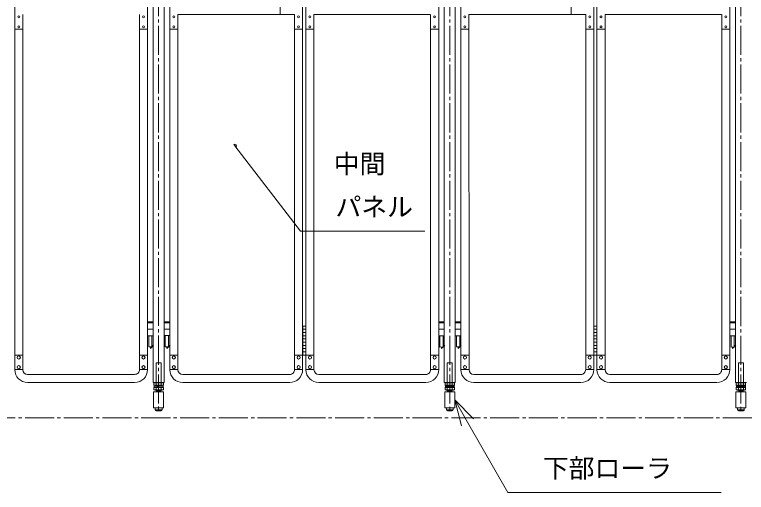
# Model space of a CAD drawing. Units: millimetres, scale not verified. Extents: x -3731 to 3731, y -5269 to 5269.
# Drawn here: x -1588 to 678, y -5269 to -3788 of the extents above; entities that cross this region are included whole.
import ezdxf
from ezdxf.enums import TextEntityAlignment as Align

# ---------------------------------------------------------------- set-up
doc = ezdxf.new("R2010")
doc.units = ezdxf.units.MM
doc.header["$LTSCALE"] = 10
doc.linetypes.add('CHAIN2', pattern=[12, 9, -1, 1, -1])
for name, color, linetype, lineweight in [('0-2_05 寸法', 7, 'Continuous', 18), ('0-3_10 当社外形線', 3, 'Continuous', 18), ('0-4_12 当社中心線', 3, 'CHAIN2', 18), ('0-6_11 当社細線', 3, 'Continuous', 18), ('0-7_22 躯体・土木、中心線', 1, 'CHAIN2', 18)]:
    doc.layers.add(name, color=color, linetype=linetype, lineweight=lineweight)
doc.styles.add('ＭＳ ゴシック', font='')
doc.styles.get('ＭＳ ゴシック').set_extended_font_data('MS Gothic')

msp = doc.modelspace()

# ---------------------------------------------------------------- linework, layer by layer
at = {"layer": '0-2_05 寸法'}
for p, q in [((-909.18, -4190.36), (-903.08, -4198.28)), ((-224.9, -4982.03), (-185.09, -5051.42))]:
    msp.add_line(p, q, dxfattribs=at)
for points in [[(-906.13, -4194.32), (-702.38, -4458.79), (-317.93, -4458.79)], [(-203.68, -5062.09), (-224.9, -4982.03), (-166.49, -5040.75)], [(-185.09, -5051.42), (-60.48, -5268.6), (599.61, -5268.6)]]:
    msp.add_lwpolyline(points, dxfattribs=at)
msp.add_arc((-906.13, -4194.32), 5, 307.61132, 127.61132, dxfattribs=at)
at = {"layer": '0-3_10 当社外形線'}
for p, q in [((-1158.7, -4927.91), (-1158.83, -2708)), ((-1124.7, -4927.91), (-1124.83, -2708)), ((-257.4, -4927.96), (-257.53, -2708.05)), ((-223.4, -4927.96), (-223.53, -2708.05)), ((643.9, -4927.96), (643.77, -2708.05)), ((-1587.36, -3128.04), (-1587.26, -4888.54)), ((-1176, -4888.07), (-1176.1, -3127.63)), ((-1107.19, -4551.15), (-1107.28, -3128.09)), ((-695.96, -4888.15), (-696.06, -3127.83)), ((-686.06, -3128.09), (-685.96, -4888.58)), ((-274.7, -4888.11), (-274.8, -3127.68)), ((-205.89, -4551.15), (-205.98, -3128.09)), ((205.34, -4888.15), (205.24, -3127.83)), ((215.24, -3128.09), (215.34, -4888.58)), ((626.6, -4888.11), (626.5, -3127.68)), ((-766.02, -3788.14), (-766.03, -3763.14)), ((135.28, -3788.14), (135.27, -3763.14)), ((-1562.32, -3788.09), (-1562.26, -4888.36)), ((-1201, -4888.07), (-1201.07, -3788.07)), ((-721.02, -3788.14), (-1082.24, -3788.16)), ((-1082.17, -4888.42), (-1082.24, -3788.16)), ((-720.96, -4888.15), (-721.02, -3788.14)), ((-300.85, -3788.12), (-661.02, -3788.14)), ((-661.02, -3788.14), (-660.96, -4888.4)), ((-299.7, -4888.11), (-299.77, -3788.12)), ((180.28, -3788.14), (-180.94, -3788.16)), ((-180.87, -4888.42), (-180.94, -3788.16)), ((180.34, -4888.15), (180.28, -3788.14)), ((600.45, -3788.12), (240.28, -3788.14)), ((240.28, -3788.14), (240.34, -4888.4)), ((601.6, -4888.11), (601.53, -3788.12)), ((-1562.32, -3833.09), (-1587.32, -3833.09)), ((-1176.07, -3833.07), (-1201.07, -3833.07)), ((-1082.23, -3833.13), (-1107.23, -3833.13)), ((-696.02, -3833.14), (-721.02, -3833.14)), ((-661.02, -3833.14), (-686.02, -3833.14)), ((-274.77, -3833.12), (-299.77, -3833.12)), ((-180.93, -3833.13), (-205.93, -3833.13)), ((205.28, -3833.14), (180.28, -3833.14)), ((240.28, -3833.14), (215.28, -3833.14)), ((626.53, -3833.12), (601.53, -3833.12)), ((-1107.17, -4888.14), (-1107.19, -4551.15)), ((-205.87, -4888.14), (-205.89, -4551.15)), ((-1158.72, -4743.06), (-1176.01, -4743.06)), ((-1175.26, -4743.06), (-1175.26, -4740.06)), ((-1159.46, -4740.06), (-1175.26, -4740.06)), ((-1159.46, -4743.06), (-1159.46, -4740.06)), ((-1107.41, -4743), (-1124.71, -4743)), ((-1123.96, -4743), (-1123.96, -4740)), ((-695.46, -4843.13), (-695.47, -4753.13)), ((-686.47, -4753.13), (-695.47, -4753.13)), ((-686.46, -4843.13), (-686.47, -4753.13)), ((-257.42, -4743.1), (-274.71, -4743.11)), ((-258.16, -4740.1), (-273.96, -4740.11)), ((-273.96, -4743.11), (-273.96, -4740.11)), ((-258.16, -4743.1), (-258.16, -4740.1)), ((-206.11, -4743.05), (-223.41, -4743.05)), ((-222.66, -4743.05), (-222.66, -4740.05)), ((205.84, -4843.13), (205.83, -4753.13)), ((214.83, -4753.13), (205.83, -4753.13)), ((214.84, -4843.13), (214.83, -4753.13)), ((643.88, -4743.1), (626.59, -4743.11)), ((643.14, -4740.1), (627.34, -4740.11)), ((627.34, -4743.11), (627.34, -4740.11)), ((643.14, -4743.1), (643.14, -4740.1)), ((-1176.01, -4763.03), (-1176.01, -4783.03)), ((-1176.01, -4763.03), (-1158.71, -4763.03)), ((-1158.71, -4763.03), (-1158.71, -4783.03)), ((-1124.71, -4762.97), (-1107.41, -4762.97)), ((-1124.71, -4762.97), (-1124.71, -4782.97)), ((-1107.41, -4762.97), (-1107.41, -4782.97)), ((-686.47, -4763.13), (-695.47, -4763.13)), ((-686.47, -4773.13), (-695.47, -4773.13)), ((-274.71, -4763.08), (-257.41, -4763.07)), ((-274.71, -4763.08), (-274.71, -4783.08)), ((-257.41, -4763.07), (-257.41, -4783.07)), ((-223.41, -4763.02), (-206.11, -4763.02)), ((-223.41, -4763.02), (-223.41, -4783.02)), ((-206.11, -4763.02), (-206.11, -4783.02)), ((214.83, -4763.13), (205.83, -4763.13)), ((214.83, -4773.13), (205.83, -4773.13)), ((626.59, -4763.08), (643.89, -4763.07)), ((626.59, -4763.08), (626.59, -4783.08)), ((643.89, -4763.07), (643.89, -4783.07)), ((-1176.01, -4783.03), (-1158.71, -4783.03)), ((-1172.36, -4818.06), (-1172.36, -4783.06)), ((-1162.36, -4818.06), (-1162.36, -4783.06)), ((-1124.71, -4782.97), (-1107.41, -4782.97)), ((-1124.71, -4782.97), (-1107.41, -4782.97)), ((-1121.06, -4818), (-1121.06, -4783)), ((-1111.06, -4818), (-1111.06, -4783)), ((-686.46, -4783.13), (-695.46, -4783.13)), ((-686.46, -4793.13), (-695.46, -4793.13)), ((-274.71, -4783.08), (-257.41, -4783.07)), ((-271.06, -4818.11), (-271.06, -4783.11)), ((-261.06, -4818.1), (-261.06, -4783.1)), ((-223.41, -4783.02), (-206.11, -4783.02)), ((-223.41, -4783.02), (-206.11, -4783.02)), ((-219.76, -4818.05), (-219.76, -4783.05)), ((-209.76, -4818.05), (-209.76, -4783.05)), ((214.84, -4783.13), (205.84, -4783.13)), ((214.84, -4793.13), (205.84, -4793.13)), ((626.59, -4783.08), (643.89, -4783.07)), ((630.24, -4818.11), (630.24, -4783.11)), ((640.24, -4818.1), (640.24, -4783.1)), ((-1162.36, -4818.06), (-1172.36, -4818.06)), ((-1157.36, -4813.06), (-1167.36, -4823.06)), ((-1167.36, -4823.06), (-1167.36, -4818.06)), ((-1157.36, -4813.06), (-1162.36, -4813.06)), ((-1111.06, -4818), (-1121.06, -4818)), ((-1106.06, -4813), (-1116.06, -4823)), ((-1116.06, -4823), (-1116.06, -4818)), ((-1106.06, -4813), (-1111.06, -4813)), ((-686.46, -4803.13), (-695.46, -4803.13)), ((-686.46, -4813.13), (-695.46, -4813.13)), ((-686.46, -4823.13), (-695.46, -4823.13)), ((-261.06, -4818.1), (-271.06, -4818.11)), ((-256.06, -4813.1), (-266.06, -4823.1)), ((-266.06, -4823.1), (-266.06, -4818.1)), ((-256.06, -4813.1), (-261.06, -4813.1)), ((-209.76, -4818.05), (-219.76, -4818.05)), ((-204.76, -4813.05), (-214.76, -4823.05)), ((-214.76, -4823.05), (-214.76, -4818.05)), ((-204.76, -4813.05), (-209.76, -4813.05)), ((214.84, -4803.13), (205.84, -4803.13)), ((214.84, -4813.13), (205.84, -4813.13)), ((214.84, -4823.13), (205.84, -4823.13)), ((640.24, -4818.1), (630.24, -4818.11)), ((645.24, -4813.1), (635.24, -4823.1)), ((635.24, -4823.1), (635.24, -4818.1)), ((645.24, -4813.1), (640.24, -4813.1)), ((-1587.26, -4843.07), (-1562.26, -4843.07)), ((-1201.01, -4843.07), (-1176.01, -4843.07)), ((-1107.17, -4843.14), (-1082.17, -4843.14)), ((-720.96, -4843.14), (-695.96, -4843.14)), ((-686.46, -4833.13), (-695.46, -4833.13)), ((-686.46, -4843.13), (-695.46, -4843.13)), ((-686.46, -4843.13), (-695.46, -4843.13)), ((-685.96, -4843.12), (-660.96, -4843.12)), ((-299.71, -4843.11), (-274.71, -4843.11)), ((-205.87, -4843.14), (-180.87, -4843.14)), ((180.34, -4843.14), (205.34, -4843.14)), ((214.84, -4833.13), (205.84, -4833.13)), ((214.84, -4843.13), (205.84, -4843.13)), ((214.84, -4843.13), (205.84, -4843.13)), ((215.34, -4843.12), (240.34, -4843.12)), ((601.59, -4843.11), (626.59, -4843.11)), ((-1149.51, -4927.91), (-1149.51, -4866.98)), ((-1149.51, -4866.98), (-1133.91, -4866.98)), ((-1133.91, -4927.91), (-1133.91, -4866.98)), ((-248.21, -4927.96), (-248.21, -4867.03)), ((-248.21, -4867.03), (-232.61, -4867.03)), ((-232.61, -4927.96), (-232.61, -4867.03)), ((653.09, -4927.96), (653.09, -4867.03)), ((653.09, -4867.03), (668.69, -4867.03)), ((668.69, -4927.96), (668.69, -4867.03)), ((-1587.26, -4888.07), (-1562.26, -4888.07)), ((-1201.01, -4888.07), (-1175.84, -4888.07)), ((-1107.17, -4888.14), (-1082.17, -4888.14)), ((-720.96, -4888.14), (-695.96, -4888.14)), ((-685.96, -4888.12), (-660.96, -4888.12)), ((-299.71, -4888.11), (-274.54, -4888.11)), ((-205.87, -4888.14), (-180.87, -4888.14)), ((180.34, -4888.14), (205.34, -4888.14)), ((215.34, -4888.12), (240.34, -4888.12)), ((601.59, -4888.11), (626.76, -4888.11)), ((-1217.07, -4903.06), (-1547.26, -4903.08)), ((-735.94, -4903.13), (-1067.17, -4903.14)), ((-315.77, -4903.11), (-645.96, -4903.12)), ((165.36, -4903.13), (-165.87, -4903.14)), ((585.53, -4903.11), (255.34, -4903.12)), ((-1216.34, -4928.06), (-1547.26, -4928.08)), ((-1158.7, -4927.91), (-1124.7, -4927.91)), ((-1156.4, -4929.16), (-1127, -4929.16)), ((-1156.4, -4929.16), (-1156.4, -4936.66)), ((-1156.4, -4936.66), (-1127, -4936.66)), ((-1155.46, -4937.88), (-1155.45, -4941.98)), ((-1155.45, -4927.91), (-1127.95, -4927.91)), ((-1152.95, -4937.91), (-1130.45, -4937.91)), ((-1149.51, -4937.88), (-1141.7, -4941.98)), ((-1149.5, -4929.16), (-1149.5, -4936.66)), ((-1133.9, -4929.16), (-1133.9, -4936.66)), ((-1127.96, -4937.88), (-1127.95, -4941.98)), ((-1127, -4929.16), (-1127, -4936.66)), ((-735.94, -4928.13), (-1067.17, -4928.14)), ((-315.04, -4928.11), (-645.96, -4928.12)), ((-257.4, -4927.96), (-223.4, -4927.96)), ((-255.1, -4929.21), (-225.7, -4929.21)), ((-255.1, -4929.21), (-255.1, -4936.71)), ((-255.1, -4936.71), (-225.7, -4936.71)), ((-254.16, -4937.93), (-254.15, -4942.03)), ((-254.15, -4927.96), (-226.65, -4927.96)), ((-251.65, -4937.96), (-229.15, -4937.96)), ((-248.21, -4937.93), (-240.4, -4942.03)), ((-248.2, -4929.21), (-248.2, -4936.71)), ((-232.6, -4929.21), (-232.6, -4936.71)), ((-226.66, -4937.93), (-226.65, -4942.03)), ((-225.7, -4929.21), (-225.7, -4936.71)), ((165.36, -4928.13), (-165.87, -4928.14)), ((586.26, -4928.11), (255.34, -4928.12)), ((643.9, -4927.96), (677.9, -4927.96)), ((646.2, -4929.21), (675.6, -4929.21)), ((646.2, -4929.21), (646.2, -4936.71)), ((646.2, -4936.71), (675.6, -4936.71)), ((647.14, -4937.93), (647.15, -4942.03)), ((647.15, -4927.96), (674.65, -4927.96)), ((649.65, -4937.96), (672.15, -4937.96)), ((653.09, -4937.93), (660.9, -4942.03)), ((653.1, -4929.21), (653.1, -4936.71)), ((668.7, -4929.21), (668.7, -4936.71)), ((674.64, -4937.93), (674.65, -4942.03)), ((675.6, -4929.21), (675.6, -4936.71)), ((-1157.2, -4956.98), (-1126.2, -4956.98)), ((-1157.2, -5006.98), (-1157.2, -4956.98)), ((-1156.4, -4943.23), (-1156.4, -4950.73)), ((-1156.4, -4943.23), (-1127, -4943.23)), ((-1156.4, -4950.73), (-1127, -4950.73)), ((-1155.45, -4941.98), (-1127.95, -4941.98)), ((-1152.95, -4951.98), (-1130.45, -4951.98)), ((-1149.5, -4943.23), (-1149.5, -4950.73)), ((-1148.25, -4951.98), (-1148.25, -4956.98)), ((-1135.15, -4951.98), (-1135.15, -4956.98)), ((-1133.9, -4943.23), (-1133.9, -4950.73)), ((-1127, -4943.23), (-1127, -4950.73)), ((-255.9, -4957.03), (-224.9, -4957.03)), ((-255.9, -5007.03), (-255.9, -4957.03)), ((-255.1, -4943.28), (-255.1, -4950.78)), ((-255.1, -4943.28), (-225.7, -4943.28)), ((-255.1, -4950.78), (-225.7, -4950.78)), ((-254.15, -4942.03), (-226.65, -4942.03)), ((-251.65, -4952.03), (-229.15, -4952.03)), ((-248.2, -4943.28), (-248.2, -4950.78)), ((-246.95, -4952.03), (-246.95, -4957.03)), ((-233.85, -4952.03), (-233.85, -4957.03)), ((-232.6, -4943.28), (-232.6, -4950.78)), ((-225.7, -4943.28), (-225.7, -4950.78)), ((645.4, -4957.03), (676.4, -4957.03)), ((645.4, -5007.03), (645.4, -4957.03)), ((646.2, -4943.28), (646.2, -4950.78)), ((646.2, -4943.28), (675.6, -4943.28)), ((646.2, -4950.78), (675.6, -4950.78)), ((647.15, -4942.03), (674.65, -4942.03)), ((649.65, -4952.03), (672.15, -4952.03)), ((653.1, -4943.28), (653.1, -4950.78)), ((654.35, -4952.03), (654.35, -4957.03)), ((667.45, -4952.03), (667.45, -4957.03)), ((668.7, -4943.28), (668.7, -4950.78)), ((675.6, -4943.28), (675.6, -4950.78)), ((-1152.2, -5012.98), (-1152.2, -5006.98)), ((-1149.2, -5015.98), (-1144.7, -5015.98)), ((-1134.2, -5015.98), (-1144.66, -5015.98)), ((-1141.7, -5012.98), (-1141.7, -5006.98)), ((-250.9, -5013.03), (-250.9, -5007.03)), ((-247.9, -5016.03), (-243.4, -5016.03)), ((-232.9, -5016.03), (-243.36, -5016.03)), ((-240.4, -5013.03), (-240.4, -5007.03)), ((650.4, -5013.03), (650.4, -5007.03)), ((653.4, -5016.03), (657.9, -5016.03)), ((668.4, -5016.03), (657.94, -5016.03)), ((660.9, -5013.03), (660.9, -5007.03))]:
    msp.add_line(p, q, dxfattribs=at)
for points in [[(-1108.16, -4743), (-1108.16, -4740), (-1123.96, -4740)], [(-206.86, -4743.05), (-206.86, -4740.05), (-222.66, -4740.05)], [(-1157.2, -5006.98), (-1126.2, -5006.98), (-1126.2, -4956.98)], [(-255.9, -5007.03), (-224.9, -5007.03), (-224.9, -4957.03)], [(645.4, -5007.03), (676.4, -5007.03), (676.4, -4957.03)], [(-1152.2, -5012.98), (-1131.2, -5012.98), (-1131.2, -5006.98)], [(-250.9, -5013.03), (-229.9, -5013.03), (-229.9, -5007.03)], [(650.4, -5013.03), (671.4, -5013.03), (671.4, -5007.03)]]:
    msp.add_lwpolyline(points, dxfattribs=at)
for centre, radius in [((-1574.82, -3795.09), 3), ((-1188.57, -3795.07), 3), ((-1094.74, -3795.13), 3), ((-708.52, -3795.14), 3), ((-673.52, -3795.14), 3), ((-287.27, -3795.12), 3), ((-193.44, -3795.13), 3), ((192.78, -3795.14), 3), ((227.78, -3795.14), 3), ((614.03, -3795.12), 3), ((-1574.82, -3826.09), 3), ((-1188.57, -3826.07), 3), ((-1094.74, -3826.13), 3), ((-708.52, -3826.14), 3), ((-673.52, -3826.14), 3), ((-287.27, -3826.12), 3), ((-193.44, -3826.13), 3), ((192.78, -3826.14), 3), ((227.78, -3826.14), 3), ((614.03, -3826.12), 3), ((-1574.76, -4850.57), 4.85), ((-1188.51, -4850.57), 4.85), ((-1094.67, -4850.64), 4.85), ((-708.46, -4850.64), 4.85), ((-673.46, -4850.62), 4.85), ((-287.21, -4850.61), 4.85), ((-193.37, -4850.64), 4.85), ((192.84, -4850.64), 4.85), ((227.84, -4850.62), 4.85), ((614.09, -4850.61), 4.85), ((-1574.76, -4880.57), 4.85), ((-1188.51, -4880.57), 4.85), ((-1094.67, -4880.64), 4.85), ((-708.46, -4880.64), 4.85), ((-673.46, -4880.62), 4.85), ((-287.21, -4880.61), 4.85), ((-193.37, -4880.64), 4.85), ((192.84, -4880.64), 4.85), ((227.84, -4880.62), 4.85), ((614.09, -4880.61), 4.85)]:
    msp.add_circle(centre, radius, dxfattribs=at)
for centre, radius, start, end in [((-1547.25, -4888.06), 40.01, 180.67959, 269.98069), ((-1547.25, -4888.06), 15.01, 181.11592, 269.94822), ((-1216.01, -4888.06), 40, 270.00245, 359.99409), ((-1216, -4888.07), 14.99, 269.9602, 0.00475), ((-1067.17, -4888.14), 40.01, 180.67408, 269.9865), ((-1067.16, -4888.14), 15.01, 181.10441, 269.9638), ((-735.94, -4888.15), 39.98, 269.96635, 0.00842), ((-735.94, -4888.15), 14.98, 269.91014, 0.02266), ((-645.95, -4888.11), 40.01, 180.67959, 269.98069), ((-645.95, -4888.11), 15.01, 181.11592, 269.94822), ((-314.7, -4888.11), 14.99, 269.9602, 0.00475), ((-314.71, -4888.11), 40, 270.00245, 359.99409), ((-165.87, -4888.14), 40.01, 180.67408, 269.9865), ((-165.86, -4888.14), 15.01, 181.10441, 269.9638), ((165.36, -4888.15), 39.98, 269.96635, 0.00842), ((165.36, -4888.15), 14.98, 269.91014, 0.02266), ((255.35, -4888.11), 40.01, 180.67959, 269.98069), ((255.35, -4888.11), 15.01, 181.11592, 269.94822), ((586.6, -4888.11), 14.99, 269.9602, 0.00475), ((586.59, -4888.11), 40, 270.00245, 359.99409), ((-1152.95, -4933.3), 5.39, 50.17062, 129.83624), ((-1152.95, -4932.53), 5.39, 230.17062, 309.83624), ((-1141.7, -4952.87), 24.96, 71.79423, 108.21263), ((-1141.7, -4912.95), 24.96, 251.79423, 288.21263), ((-1130.45, -4933.3), 5.39, 50.17062, 129.83624), ((-1130.45, -4932.52), 5.39, 230.17062, 309.83624), ((-251.65, -4933.35), 5.39, 50.17062, 129.83624), ((-251.65, -4932.57), 5.39, 230.17062, 309.83624), ((-240.4, -4952.92), 24.96, 71.79423, 108.21263), ((-240.4, -4913), 24.96, 251.79423, 288.21263), ((-229.15, -4933.34), 5.39, 50.17062, 129.83624), ((-229.15, -4932.57), 5.39, 230.17062, 309.83624), ((649.65, -4933.35), 5.39, 50.17062, 129.83624), ((649.65, -4932.57), 5.39, 230.17062, 309.83624), ((660.9, -4952.92), 24.96, 71.79423, 108.21263), ((660.9, -4913), 24.96, 251.79423, 288.21263), ((672.15, -4933.34), 5.39, 50.17062, 129.83624), ((672.15, -4932.57), 5.39, 230.17062, 309.83624), ((-1152.95, -4947.37), 5.39, 50.17062, 129.83624), ((-1152.95, -4946.6), 5.39, 230.17062, 309.83624), ((-1141.71, -4927.02), 24.96, 251.79423, 288.21263), ((-1141.7, -4966.94), 24.96, 71.79423, 108.21263), ((-1130.45, -4947.37), 5.39, 50.17062, 129.83624), ((-1130.45, -4946.59), 5.39, 230.17062, 309.83624), ((-251.65, -4947.42), 5.39, 50.17062, 129.83624), ((-251.65, -4946.64), 5.39, 230.17062, 309.83624), ((-240.41, -4927.07), 24.96, 251.79423, 288.21263), ((-240.4, -4966.99), 24.96, 71.79423, 108.21263), ((-229.15, -4947.41), 5.39, 50.17062, 129.83624), ((-229.15, -4946.64), 5.39, 230.17062, 309.83624), ((649.65, -4947.42), 5.39, 50.17062, 129.83624), ((649.65, -4946.64), 5.39, 230.17062, 309.83624), ((660.89, -4927.07), 24.96, 251.79423, 288.21263), ((660.9, -4966.99), 24.96, 71.79423, 108.21263), ((672.15, -4947.41), 5.39, 50.17062, 129.83624), ((672.15, -4946.64), 5.39, 230.17062, 309.83624), ((-1149.2, -5012.98), 3, 180.00343, 270.00343), ((-1144.7, -5012.98), 3, 270.00343, 0.00343), ((-1138.7, -5012.98), 3, 180.00343, 270.00343), ((-1134.2, -5012.98), 3, 270.00343, 0.00343), ((-247.9, -5013.03), 3, 180.00343, 270.00343), ((-243.4, -5013.03), 3, 270.00343, 0.00343), ((-237.4, -5013.03), 3, 180.00343, 270.00343), ((-232.9, -5013.03), 3, 270.00343, 0.00343), ((653.4, -5013.03), 3, 180.00343, 270.00343), ((657.9, -5013.03), 3, 270.00343, 0.00343), ((663.9, -5013.03), 3, 180.00343, 270.00343), ((668.4, -5013.03), 3, 270.00343, 0.00343)]:
    msp.add_arc(centre, radius, start, end, dxfattribs=at)
at = {"layer": '0-4_12 当社中心線'}
for p, q in [((-1141.7, -2622.98), (-1141.7, -5015.98)), ((-240.4, -2623.03), (-240.4, -5016.03)), ((660.9, -2623.03), (660.9, -5016.03))]:
    msp.add_line(p, q, dxfattribs=at)
at = {"layer": '0-6_11 当社細線'}
for p, q in [((-1141.7, -4951.98), (-1149.5, -4952.88)), ((-1149.5, -4952.88), (-1148.25, -4952.98)), ((-1149.5, -4954.13), (-1133.9, -4952.88)), ((-1148.25, -4954.23), (-1149.5, -4954.13)), ((-1133.9, -4954.13), (-1149.5, -4955.38)), ((-1149.5, -4955.38), (-1148.25, -4955.48)), ((-1149.5, -4956.63), (-1133.9, -4955.38)), ((-1148.25, -4956.73), (-1149.5, -4956.63)), ((-1133.9, -4956.63), (-1138.27, -4956.98)), ((-1133.9, -4952.88), (-1135.15, -4952.74)), ((-1135.15, -4954.03), (-1133.9, -4954.13)), ((-1133.9, -4955.38), (-1135.15, -4955.28)), ((-1135.15, -4956.53), (-1133.9, -4956.63)), ((-240.4, -4952.03), (-248.2, -4952.93)), ((-248.2, -4952.93), (-246.95, -4953.03)), ((-248.2, -4954.18), (-232.6, -4952.93)), ((-246.95, -4954.28), (-248.2, -4954.18)), ((-232.6, -4954.18), (-248.2, -4955.43)), ((-248.2, -4955.43), (-246.95, -4955.53)), ((-248.2, -4956.68), (-232.6, -4955.43)), ((-246.95, -4956.78), (-248.2, -4956.68)), ((-232.6, -4956.68), (-236.97, -4957.03)), ((-232.6, -4952.93), (-233.85, -4952.78)), ((-233.85, -4954.08), (-232.6, -4954.18)), ((-232.6, -4955.43), (-233.85, -4955.33)), ((-233.85, -4956.58), (-232.6, -4956.68)), ((660.9, -4952.03), (653.1, -4952.93)), ((653.1, -4952.93), (654.35, -4953.03)), ((653.1, -4954.18), (668.7, -4952.93)), ((654.35, -4954.28), (653.1, -4954.18)), ((668.7, -4954.18), (653.1, -4955.43)), ((653.1, -4955.43), (654.35, -4955.53)), ((653.1, -4956.68), (668.7, -4955.43)), ((654.35, -4956.78), (653.1, -4956.68)), ((668.7, -4956.68), (664.33, -4957.03)), ((668.7, -4952.93), (667.45, -4952.78)), ((667.45, -4954.08), (668.7, -4954.18)), ((668.7, -4955.43), (667.45, -4955.33)), ((667.45, -4956.58), (668.7, -4956.68))]:
    msp.add_line(p, q, dxfattribs=at)
at = {"layer": '0-7_22 躯体・土木、中心線'}
msp.add_line((-3115.46, -5038.03), (2235.93, -5038.03), dxfattribs=at)

# ---------------------------------------------------------------- texts
at = {"layer": '0-2_05 寸法', "style": 'ＭＳ ゴシック'}
for s, p in [('中間', (-599.72, -4297.45)), ('パネル', (-594.38, -4430.79)), ('下部ローラ', (47.52, -5240.6))]:
    msp.add_text(s, height=58.65, dxfattribs=at).set_placement(p, align=Align.BOTTOM_LEFT)

doc.saveas('drawing.dxf')
